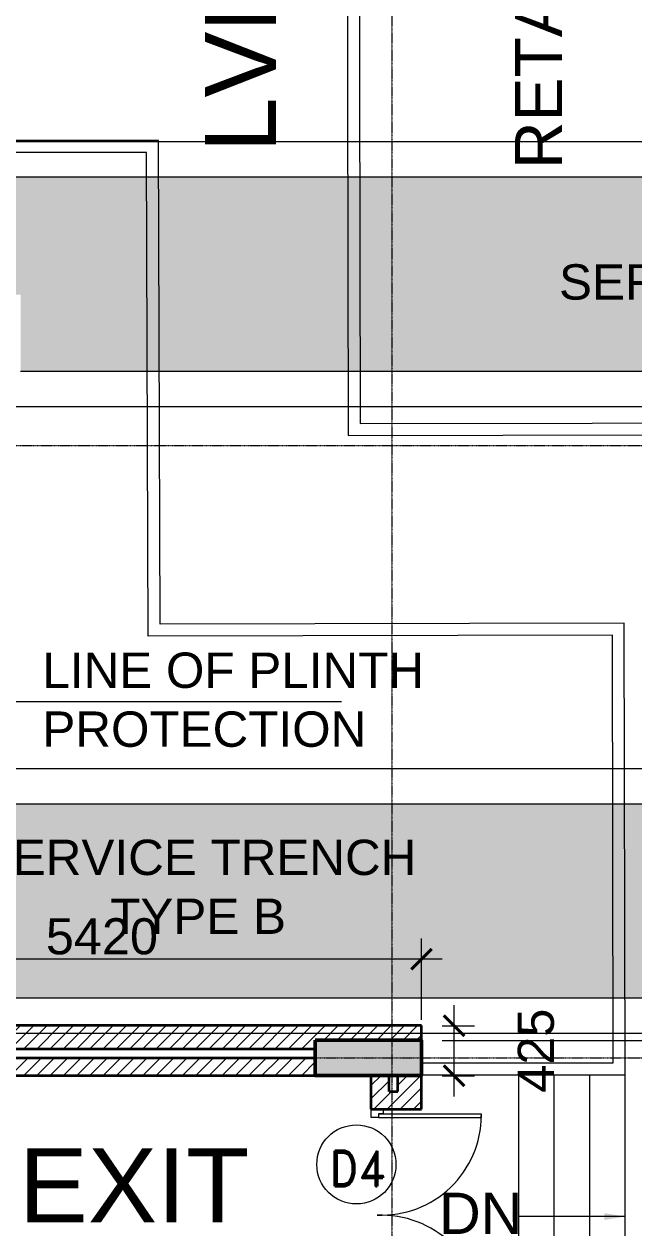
# Model space of a CAD drawing. Header units: millimetres. Extents: x 0 to 147381, y 0 to 170318.
# Drawn here: x 121265 to 126437, y 58395 to 68615 of the extents above; entities that cross this region are included whole.
import ezdxf
from ezdxf.enums import TextEntityAlignment as Align

# ---------------------------------------------------------------- set-up
doc = ezdxf.new("R2010")
doc.units = ezdxf.units.MM
for name, pattern in [('Center', [29.999999, 12, -6, 6, -6]), ('Demolished', [4.8, 3.2, -1.6]), ('Grid Line', [22.225, 12.7, -3.175, 3.175, -3.175]), ('Hidden', [7.14375, 4.7625, -2.38125])]:
    doc.linetypes.add(name, pattern=pattern)
for name, color, linetype, lineweight in [('A-DOOR', 21, 'Continuous', 9), ('AR_STR', 7, 'Continuous', 15), ('AR_WALL_HATCH', 23, 'Continuous', 5), ('ARCH NEW DESIGN STEP HATCH', 21, 'Continuous', 35), ('ARCH_COLUMN', 4, 'Continuous', 25), ('Arch_Dim', 7, 'Continuous', 25), ('Arch_DW_No', 5, 'Continuous', 15), ('ARCH_WALL', 1, 'Continuous', 35), ('G-ANNO-TEXT', 231, 'Continuous', 25), ('MEP-SERVICE TRENCH', 6, 'Continuous', 30), ('S-GRID', 8, 'Continuous', 9), ('STR COL.', 1, 'Continuous', 50)]:
    doc.layers.add(name, color=color, linetype=linetype, lineweight=lineweight)
for name, color, linetype, lineweight, true_color in [('ARCH RCC HATCH', 253, 'Center', 9, 0x9c9c9c), ('BUILDING LEVEL', 1, 'Continuous', 18, 0xf50000), ('S-COLS_HATCH', 252, 'Continuous', 9, 0x8a8a8a)]:
    doc.layers.add(name, color=color, linetype=linetype, lineweight=lineweight, true_color=true_color)
doc.styles.add('Arial_1', font='arial.ttf', dxfattribs={"height": 630})
doc.styles.add('Arial_2', font='arial.ttf', dxfattribs={"height": 472.5})
doc.styles.add('DIM', font='arial.ttf')
doc.styles.add('DIM_100', font='romand.shx', dxfattribs={"width": 0.9})
doc.styles.add('GRID_TEXT', font='GOTHIC.TTF', dxfattribs={"width": 0.8})
doc.styles.add('Seal_Text', font='arial.ttf')
doc.styles.add('SIZE', font='romans.shx', dxfattribs={"width": 0.75, "height": 200})
doc.dimstyles.new('DIM- 175', dxfattribs={"dimscale": 175, "dimtxt": 1.75, "dimasz": 1, "dimexe": 1, "dimexo": 1, "dimgap": 0.2, "dimtad": 1, "dimdec": 0, "dimrnd": 5, "dimzin": 0, "dimdsep": 46, "dimtxsty": 'DIM', "dimblk": 'ARCHTICK', "dimcen": 0, "dimdle": 1, "dimclrd": 3, "dimclre": 5, "dimclrt": 3, "dimadec": 0, "dimazin": 0, "dimtfac": 1, "dimtdec": 0, "dimtofl": 0, "dimtmove": 2, "dimatfit": 3, "dimfxl": 1, "dimtolj": 1, "dimtzin": 0, "dimlwd": 13, "dimlwe": 15, "dimarcsym": 0})
doc.dimstyles.new('DIM_150_GRID', dxfattribs={"dimscale": 175, "dimtxt": 3, "dimasz": 2, "dimexe": 1, "dimexo": 0.5, "dimgap": 0.5, "dimtad": 1, "dimdec": 0, "dimrnd": 5, "dimzin": 1, "dimdsep": 46, "dimtxsty": 'GRID_TEXT', "dimblk": 'ARCHTICK', "dimcen": 0.09, "dimdle": 1, "dimclrt": 256, "dimazin": 0, "dimtfac": 1, "dimtdec": 0, "dimtmove": 2, "dimatfit": 3, "dimfxl": 1, "dimtvp": 1, "dimtolj": 1, "dimtzin": 0, "dimlwd": 15, "dimlwe": 18, "dimarcsym": 0})
pattern_1 = [(45, (112242.8, 269228.23), (-56.1266, 56.1266), [])]

# ---------------------------------------------------------------- blocks, each defined once
blk = doc.blocks.new('A_Double -Panel Wooden Door W Ventilator - _D6_1800 X 2700-1747355-5_Level 452_2')
for p, q in [((-900, 50), (-830, 50)), ((-830, 50), (-830, -10)), ((830, 50), (900, 50)), ((830, -10), (830, 50)), ((-860, -50), (-900, -50)), ((-860, -10), (-860, -882)), ((-860, -10), (-860, -50)), ((-830, -10), (-860, -10)), ((-830, -10), (-830, -882)), ((830, -10), (830, -882)), ((860, -10), (830, -10)), ((860, -10), (860, -882)), ((860, -50), (860, -10)), ((900, -50), (860, -50)), ((-830, -882), (-860, -882)), ((860, -882), (830, -882))]:
    blk.add_line(p, q)
for centre, start, end in [((-846, -37), 269.0716, 2.5107), ((845, -37), 177.4858, 270)]:
    blk.add_arc(centre, 845, start, end)
blk = doc.blocks.new('A$C59E872DE')
at = {"layer": 'S-GRID', "linetype": 'Grid Line', "ltscale": 0.5}
for p, q in [((86690, 89720.3), (86690, -4357.6)), ((-6964.1, 20500), (94404.8, 20500)), ((-6964.1, 15300), (94404.8, 15300))]:
    blk.add_line(p, q, dxfattribs=at)
blk = doc.blocks.new('_ArchTick')
at = {"color": 0, "linetype": 'ByBlock', "const_width": 0.15}
blk.add_lwpolyline([(-0.5, -0.5), (0.5, 0.5)], dxfattribs=at)
blk = doc.blocks.new('*D485')
at = {"layer": 'Arch_Dim', "color": 3, "lineweight": 13, "transparency": 16777216}
blk.add_line((126870, 60162), (126870, 44113), dxfattribs=at)
at = {"layer": 'Arch_Dim', "color": 5, "lineweight": 15, "transparency": 16777216}
for p, q in [((124810, 59987), (127045, 59987)), ((124810, 44288), (127045, 44288))]:
    blk.add_line(p, q, dxfattribs=at)
at = {"layer": 'Defpoints', "color": 0, "linetype": 'Continuous', "transparency": 16777216}
for p in [(124635, 59987), (124635, 44288), (126870, 44288)]:
    blk.add_point(p, dxfattribs=at)
at = {"layer": 'Arch_Dim', "color": 3, "linetype": 'Continuous', "lineweight": 13, "transparency": 16777216, "xscale": 175, "yscale": 175, "zscale": 175}
for p, rotation in [((126870, 59987), 90), ((126870, 44288), 270)]:
    blk.add_blockref('_ArchTick', p, dxfattribs=dict(at, rotation=rotation))
at = {"layer": 'Arch_Dim', "color": 3, "linetype": 'Continuous', "transparency": 16777216, "insert": (126679, 52138), "char_height": 306.2, "attachment_point": 5, "rotation": 90, "style": 'DIM'}
blk.add_mtext('\\A1;15700', dxfattribs=at)
blk = doc.blocks.new('A$C38A24FCE')
at = {"layer": 'S-COLS_HATCH'}
blk.add_hatch(color=256, dxfattribs=at).paths.add_polyline_path([(-650, 13825), (-650, 13525), (250, 13525), (250, 13825)])
at = {"layer": 'STR COL.'}
blk.add_lwpolyline([(-650, 13825), (-650, 13525), (250, 13525), (250, 13825)], close=True, dxfattribs=at)
blk = doc.blocks.new('DW')
at = {"color": 9}
blk.add_circle((0, 0), 671, dxfattribs=at)
at = {"style": 'SIZE', "width": 0.8}
blk.add_attdef('W7', text='', height=500, dxfattribs=at).set_placement((5, -289), align=Align.CENTER)
blk = doc.blocks.new('*D620')
at = {"layer": 'Arch_Dim', "color": 5, "lineweight": 15, "transparency": 16777216}
for p, q in [((119215, 60162), (119215, 60852)), ((124635, 60162), (124635, 60852))]:
    blk.add_line(p, q, dxfattribs=at)
at = {"layer": 'Arch_Dim', "color": 3, "lineweight": 13, "transparency": 16777216}
blk.add_line((124810, 60677), (119040, 60677), dxfattribs=at)
at = {"layer": 'Defpoints', "color": 0, "linetype": 'Continuous', "transparency": 16777216}
for p in [(119215, 60677), (119215, 59987), (124635, 59987)]:
    blk.add_point(p, dxfattribs=at)
at = {"layer": 'Arch_Dim', "color": 3, "linetype": 'Continuous', "lineweight": 13, "transparency": 16777216, "xscale": 175, "yscale": 175, "zscale": 175, "rotation": 180}
blk.add_blockref('_ArchTick', (119215, 60677), dxfattribs=at)
at = {"layer": 'Arch_Dim', "color": 3, "linetype": 'Continuous', "lineweight": 13, "transparency": 16777216, "xscale": 175, "yscale": 175, "zscale": 175}
blk.add_blockref('_ArchTick', (124635, 60677), dxfattribs=at)
at = {"layer": 'Arch_Dim', "color": 3, "linetype": 'Continuous', "transparency": 16777216, "insert": (121925, 60869), "char_height": 306.2, "attachment_point": 5, "style": 'DIM'}
blk.add_mtext('\\A1;5420', dxfattribs=at)
blk = doc.blocks.new('A$C3C7D33BB')
at = {"layer": 'MEP-SERVICE TRENCH', "linetype": 'Continuous'}
h = blk.add_hatch(dxfattribs=at)
h.set_pattern_fill('DOTS', color=256, scale=100)
h.set_pattern_definition([(0, (-479940.34, 234563.17), (79.375, 158.75), [0, -158.75])])
h.paths.add_polyline_path([(239, 30899), (-6668, 78252), (-11561, 77257), (-15618, 77257), (-15618, 75607), (-9465, 75607), (-6127, 52716), (-13537, 52693), (-13535, 51043), (-5886, 51067), (-3199, 32653), (-24851, 32653), (-24848, 31653), (-11718, 31653), (-11718, 31003), (-2915, 31003), (-2974, 27331), (-13938, 27331), (-13938, 25681), (-3003, 25681), (-3449, 65), (-299, 65)])
at = {"layer": 'ARCH NEW DESIGN STEP HATCH', "linetype": 'Continuous', "lineweight": 13}
for p, q in [((-8319, 25131), (-6692, 25131)), ((-8319, 25031), (-6592, 25031)), ((-7492, 22623), (-7492, 25031)), ((-7192, 22623), (-7192, 25031)), ((-6892, 22623), (-6892, 25031)), ((-6592, 22623), (-6592, 25031))]:
    blk.add_line(p, q, dxfattribs=at)
for points in [[(-13537, 37953), (-8854, 37953), (-8839, 30559), (-4903, 30566), (-4891, 24752), (-4891, 4261)], [(-13537, 37853), (-8954, 37853), (-8939, 30458), (-5002, 30466), (-4991, 24752), (-4991, 4171)], [(-6592, 25031), (-6599, 28863), (-10536, 28855), (-10550, 32961), (-13738, 32961)], [(-6692, 25131), (-6699, 28763), (-10636, 28755), (-10650, 32861), (-13738, 32861)]]:
    blk.add_lwpolyline(points, dxfattribs=at)
at = {"layer": 'MEP-SERVICE TRENCH', "linetype": 'Demolished', "lineweight": 9}
for p, q in [((-26809, 32953), (-3546, 32953)), ((-25609, 32653), (-3199, 32653)), ((-11718, 31003), (-2925, 31003)), ((-12018, 30703), (-3229, 30703)), ((-14884, 27630), (-3269, 27631)), ((-14684, 27330), (-2974, 27331)), ((-3003, 25681), (-14684, 25680)), ((-3308, 25381), (-14884, 25380))]:
    blk.add_line(p, q, dxfattribs=at)
at = {"layer": 'G-ANNO-TEXT', "color": 7, "char_height": 300, "attachment_point": 3, "style": 'Arial_2'}
for insert, width in [((-3413, 31911, 3501993), 3775.78), ((-7421, 27026, 3501993), 5583.86)]:
    blk.add_mtext('\\pxqc;SERVICE TRENCH\\PTYPE B', dxfattribs=dict(at, insert=insert, width=width))
blk = doc.blocks.new('*D798')
at = {"layer": 'Arch_Dim', "color": 3, "lineweight": 13, "transparency": 16777216}
blk.add_line((124911, 59512), (124911, 60287), dxfattribs=at)
at = {"layer": 'Arch_Dim', "color": 5, "lineweight": 15, "transparency": 16777216}
for p, q in [((124810, 60112), (125086, 60112)), ((124810, 59687), (125086, 59687))]:
    blk.add_line(p, q, dxfattribs=at)
at = {"layer": 'Defpoints', "color": 0, "linetype": 'Continuous', "transparency": 16777216}
for p in [(124635, 60112), (124911, 60112), (124635, 59687)]:
    blk.add_point(p, dxfattribs=at)
at = {"layer": 'Arch_Dim', "color": 3, "linetype": 'Continuous', "lineweight": 13, "transparency": 16777216, "xscale": 175, "yscale": 175, "zscale": 175}
for p, rotation in [((124911, 60112), 90), ((124911, 59687), 270)]:
    blk.add_blockref('_ArchTick', p, dxfattribs=dict(at, rotation=rotation))
at = {"layer": 'Arch_Dim', "color": 3, "linetype": 'Continuous', "transparency": 16777216, "insert": (125607, 59900), "char_height": 306.2, "attachment_point": 5, "rotation": 90, "style": 'DIM'}
blk.add_mtext('\\A1;425', dxfattribs=at)

msp = doc.modelspace()

# ---------------------------------------------------------------- block references
at = {"layer": 'A-DOOR', "rotation": 90.00000000000006}
msp.add_blockref('A_Double -Panel Wooden Door W Ventilator - _D6_1800 X 2700-1747355-5_Level 452_2', (124259.7, 58504), dxfattribs=at)

# ---------------------------------------------------------------- texts
at = {"layer": 'G-ANNO-TEXT', "color": 20, "true_color": 0xfe4816, "insert": (123175.2, 59071.8), "char_height": 630, "width": 3459.682, "attachment_point": 3, "style": 'Arial_1'}
msp.add_mtext('EXIT', dxfattribs=at)

# ---------------------------------------------------------------- next in the draw order: block references
at = {"layer": 'ARCH RCC HATCH', "linetype": 'Continuous'}
msp.add_blockref('A$C59E872DE', (37694.7, 44538), dxfattribs=at)

# ---------------------------------------------------------------- next in the draw order: hatches: boundary and pattern name
at = {"layer": 'AR_WALL_HATCH', "ltscale": 500}
h = msp.add_hatch(dxfattribs=at)
h.set_pattern_fill('ANSI31', color=256, scale=25)
h.set_pattern_definition(pattern_1)
h.paths.add_polyline_path([(123734.7, 59987.5), (124634.7, 59987.5), (124634.7, 60112.5), (119015.2, 60112.5), (119015.2, 59988), (119015.2, 59988), (119915.2, 59987.5), (119915.2, 59912.5), (123734.7, 59912.5)])
h = msp.add_hatch(dxfattribs=at)
h.set_pattern_fill('ANSI31', color=256, scale=25)
h.set_pattern_definition(pattern_1)
h.paths.add_polyline_path([(123734.7, 59837.5), (119915.2, 59837.5), (119915.2, 59687.5), (123734.7, 59687.5)])
h = msp.add_hatch(dxfattribs=at)
h.set_pattern_fill('ANSI31', color=256, scale=25)
h.set_pattern_definition(pattern_1)
h.paths.add_polyline_path([(124634.7, 59687.5), (124434.7, 59687.5), (124434.7, 59554), (124359.7, 59554), (124359.7, 59687.5), (124209.7, 59687.5), (124209.7, 59404), (124634.7, 59404)])

# ---------------------------------------------------------------- next in the draw order: linework, layer by layer
at = {"layer": 'ARCH_WALL'}
for p, q in [((124634.7, 60112.5), (119015.2, 60112.5)), ((124634.7, 59404), (124634.7, 60112.5)), ((123734.7, 59912.5), (119915.2, 59912.5)), ((123734.7, 59837.5), (119915.2, 59837.5)), ((123734.7, 59687.5), (119915.2, 59687.5)), ((124209.7, 59404), (124209.7, 59687.5)), ((124359.7, 59554), (124359.7, 59687.5)), ((124434.7, 59554), (124434.7, 59687.5)), ((124359.7, 59554), (124434.7, 59554)), ((124209.7, 59404), (124634.7, 59404))]:
    msp.add_line(p, q, dxfattribs=at)
at = {"layer": 'ARCH_WALL', "linetype": 'Continuous'}
for p, q in [((123734.7, 59912.5), (123734.7, 59987.5)), ((123734.7, 59987.5), (124634.7, 59987.5)), ((123734.7, 59687.5), (123734.7, 59837.5)), ((124209.7, 59687.5), (124359.7, 59687.5)), ((124434.7, 59687.5), (124634.7, 59687.5))]:
    msp.add_line(p, q, dxfattribs=at)

# ---------------------------------------------------------------- next in the draw order: block references
at = {"layer": 'AR_STR', "linetype": 'Continuous'}
msp.add_blockref('A$C38A24FCE', (124384.7, 46163), dxfattribs=at)
at = {"layer": 'Arch_Dim', "linetype": 'Continuous'}
msp.add_blockref('A$C3C7D33BB', (132953.6, 34665.1), dxfattribs=at)
at = {"layer": 'Arch_DW_No'}
ref = msp.add_blockref('DW', (124083.3, 58934.3), dxfattribs=dict(at, xscale=0.5001481924206014, yscale=0.5001481924206014, zscale=0.5001481924206014, rotation=291.467010438918))
ref.add_attrib('W71', 'D4', dxfattribs={"layer": '0', "height": 300, "style": 'DIM_100', "width": 0.9}).set_placement((124092.4, 58749.8), align=Align.CENTER)

# ---------------------------------------------------------------- next in the draw order: texts
at = {"layer": 'ARCH_COLUMN', "linetype": 'Hidden', "insert": (125833.7, 72104.2), "char_height": 400, "width": 7862.814, "attachment_point": 9, "rotation": 90, "style": 'Seal_Text'}
msp.add_mtext('RETAINING WALL ', dxfattribs=at)
at = {"layer": 'BUILDING LEVEL', "insert": (122799.9, 72069.9), "char_height": 600, "width": 8624.332, "attachment_point": 3, "rotation": 90, "style": 'Seal_Text'}
msp.add_mtext('LVL+421.30', dxfattribs=at)
at = {"layer": 'G-ANNO-TEXT', "color": 7, "attachment_point": 1, "style": 'Arial_2'}
for s, insert, char_height, width in [('LINE OF PLINTH PROTECTION', (121419.9, 63279.8), 300, 5384.675), ('\\pxqc;DN', (123899.8, 58694.1), 350, 2474.809)]:
    msp.add_mtext(s, dxfattribs=dict(at, insert=insert, char_height=char_height, width=width))

# ---------------------------------------------------------------- next in the draw order: dimensions: what is measured, and where the dimension line sits
at = {"layer": 'Arch_Dim', "linetype": 'Continuous'}
for base, p1, p2, angle, picture, middle in [((119215.2233415, 60677.297607), (124634.7233416, 59987.4834324), (119215.2233415, 59987.4834323), 180, '*D620', (121924.9733416, 60868.6605845)), ((126870.0550162, 44287.9834322), (124634.7233415, 59987.4834323), (124634.7233415, 44287.9834322), 90, '*D485', (126678.6920387, 52137.7334323))]:
    dim = msp.add_linear_dim(base=base, p1=p1, p2=p2, angle=angle, dimstyle='DIM- 175', dxfattribs=at)
    dim.commit()
    dim.dimension.update_dxf_attribs({"geometry": picture, "text_midpoint": middle})
dim = msp.add_aligned_dim(p1=(124634.7, 59687.5), p2=(124634.7, 60112.5), distance=-275.9, dimstyle='DIM- 175', dxfattribs=at)
dim.commit()
dim.dimension.update_dxf_attribs({"geometry": '*D798', "text_midpoint": (125607.2, 59900)})

# ---------------------------------------------------------------- next in the draw order: leaders
msp.add_leader([(126362, 58491.7), (125462, 58491.7)], dimstyle='DIM- 175', override={"dimfxl": 0.0018, "dimtfill": 1, "dimarcsym": 1}, dxfattribs=at)
at = {"layer": 'G-ANNO-TEXT', "color": 7}
msp.add_leader([(120215.2, 62865), (123957.4, 62865)], dimstyle='DIM_150_GRID', override={"dimasz": 3, "dimtad": 0, "dimtfill": 1, "dimarcsym": 2}, dxfattribs=at)

doc.saveas('drawing.dxf')
